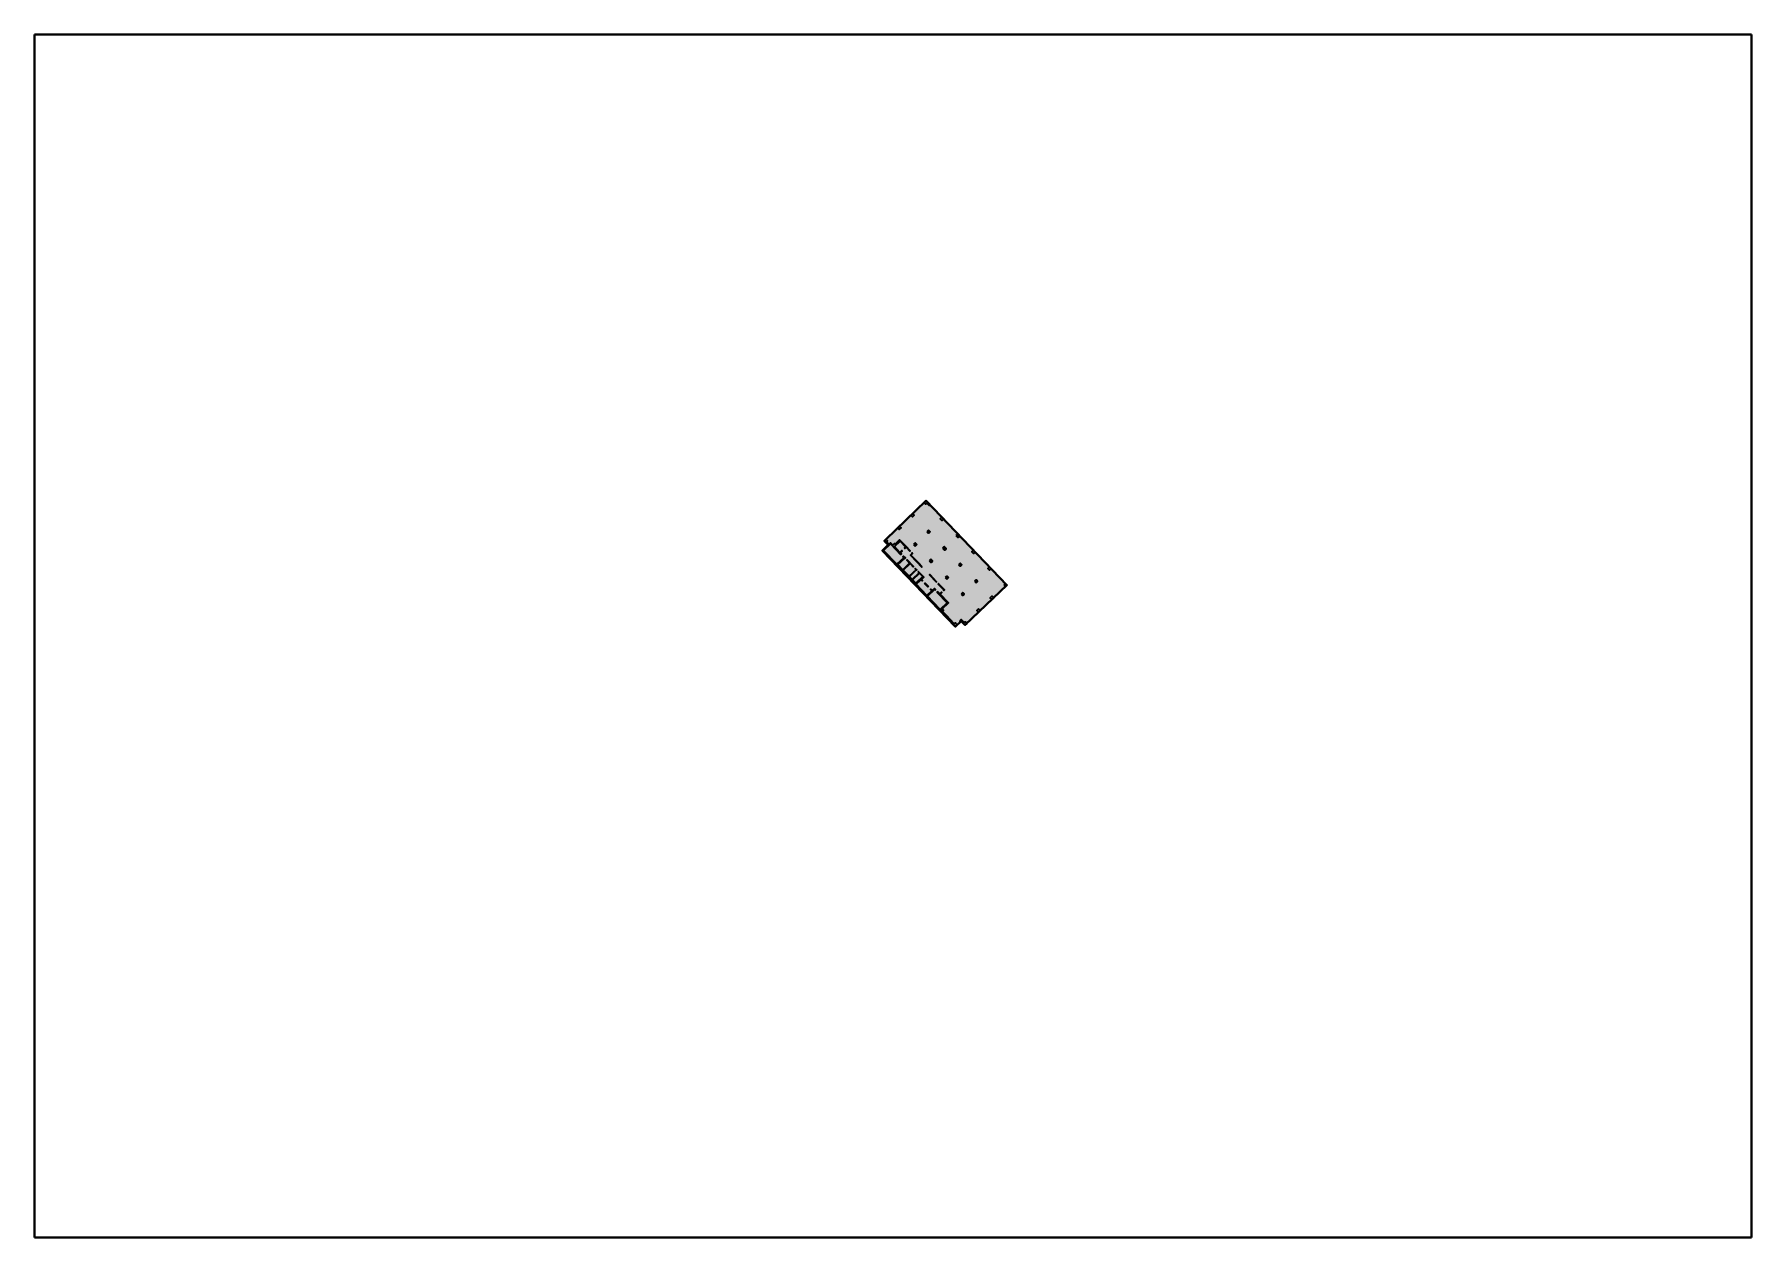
# Model space of a CAD drawing. Extents: x 65572 to 72871, y 30718 to 33858.
# Drawn here: x 69033 to 71417, y 31322 to 32993 of the extents above; entities that cross this region are included whole.
import ezdxf

# ---------------------------------------------------------------- set-up
doc = ezdxf.new("R2010")
doc.units = 0
doc.header["$LTSCALE"] = 0.5
doc.header["$MEASUREMENT"] = 0
doc.linetypes.add('HIDDEN', pattern=[0.375, 0.25, -0.125])
doc.layers.get('DEFPOINTS').update_dxf_attribs({"linetype": 'CONTINUOUS', "lineweight": 5})
doc.layers.add('Demolished', color=7, linetype='HIDDEN', lineweight=5, true_color=0xfa0000)
for name, color, linetype, lineweight in [('Hatches', 8, 'CONTINUOUS', 5), ('Structure', 7, 'CONTINUOUS', 40), ('Walls', 7, 'CONTINUOUS', 35)]:
    doc.layers.add(name, color=color, linetype=linetype, lineweight=lineweight)
picture_1 = doc.add_image_def('image2.png', size_in_pixel=(1484, 1040))

msp = doc.modelspace()

# ---------------------------------------------------------------- hatches: boundary and pattern name
at = {"layer": 'Hatches', "true_color": 0x878787}
msp.add_hatch(color=252, dxfattribs=at).paths.add_polyline_path([(70215.096601, 32291.490171), (70270.749005, 32344.89067), (70271.246016, 32344.880406), (70383.327996, 32228.071916), (70325.508905, 32172.592402), (70325.011893, 32172.602665), (70319.819625, 32178.013892), (70311.958751, 32170.416969), (70311.461739, 32170.427232), (70210.503134, 32275.643273), (70210.514538, 32276.195508), (70218.374272, 32283.737208), (70213.173287, 32289.157518), (70213.18355, 32289.65453)])

# ---------------------------------------------------------------- linework, layer by layer
at = {"layer": 'DEFPOINTS', "color": 7, "lineweight": 0}
for p, q in [((70238.930877, 32249.647136), (70238.930877, 32249.647136)), ((70238.930877, 32249.647136), (70238.930877, 32249.647136)), ((70238.930877, 32249.647136), (70238.930877, 32249.647136)), ((70238.930877, 32249.647136), (70238.930877, 32249.647136)), ((70238.930877, 32249.647136), (70238.930877, 32249.647136)), ((70238.930877, 32249.647136), (70238.930877, 32249.647136)), ((70238.930877, 32249.647136), (70238.930877, 32249.647136)), ((70238.930877, 32249.647136), (70238.930877, 32249.647136)), ((70238.930877, 32249.647136), (70238.930877, 32249.647136)), ((70238.930877, 32249.647136), (70238.930877, 32249.647136)), ((70239.581, 32248.969597), (70239.581, 32248.969597)), ((70239.581, 32248.969597), (70239.581, 32248.969597)), ((70239.581, 32248.969597), (70239.581, 32248.969597)), ((70239.581, 32248.969597), (70239.581, 32248.969597)), ((70239.581, 32248.969597), (70239.581, 32248.969597)), ((70239.581, 32248.969597), (70239.581, 32248.969597)), ((70239.581, 32248.969597), (70239.581, 32248.969597)), ((70239.581, 32248.969597), (70239.581, 32248.969597)), ((70239.581, 32248.969597), (70239.581, 32248.969597)), ((70239.581, 32248.969597), (70239.581, 32248.969597)), ((70241.322191, 32251.941688), (70241.322191, 32251.941688)), ((70241.322191, 32251.941688), (70241.322191, 32251.941688)), ((70241.322191, 32251.941688), (70241.322191, 32251.941688)), ((70241.322191, 32251.941688), (70241.322191, 32251.941688)), ((70241.322191, 32251.941688), (70241.322191, 32251.941688)), ((70241.322191, 32251.941688), (70241.322191, 32251.941688)), ((70241.322191, 32251.941688), (70241.322191, 32251.941688)), ((70241.322191, 32251.941688), (70241.322191, 32251.941688)), ((70241.322191, 32251.941688), (70241.322191, 32251.941688)), ((70241.322191, 32251.941688), (70241.322191, 32251.941688)), ((70241.625449, 32252.232675), (70241.625449, 32252.232675)), ((70241.625449, 32252.232675), (70241.625449, 32252.232675)), ((70241.625449, 32252.232675), (70241.625449, 32252.232675)), ((70241.625449, 32252.232675), (70241.625449, 32252.232675)), ((70241.625449, 32252.232675), (70241.625449, 32252.232675)), ((70241.625449, 32252.232675), (70241.625449, 32252.232675)), ((70241.625449, 32252.232675), (70241.625449, 32252.232675)), ((70241.625449, 32252.232675), (70241.625449, 32252.232675)), ((70241.625449, 32252.232675), (70241.625449, 32252.232675)), ((70241.625449, 32252.232675), (70241.625449, 32252.232675)), ((70241.972314, 32251.264149), (70241.972314, 32251.264149)), ((70241.972314, 32251.264149), (70241.972314, 32251.264149)), ((70241.972314, 32251.264149), (70241.972314, 32251.264149)), ((70241.972314, 32251.264149), (70241.972314, 32251.264149)), ((70241.972314, 32251.264149), (70241.972314, 32251.264149)), ((70241.972314, 32251.264149), (70241.972314, 32251.264149)), ((70241.972314, 32251.264149), (70241.972314, 32251.264149)), ((70241.972314, 32251.264149), (70241.972314, 32251.264149)), ((70241.972314, 32251.264149), (70241.972314, 32251.264149)), ((70241.972314, 32251.264149), (70241.972314, 32251.264149)), ((70242.331011, 32251.608332), (70242.331011, 32251.608332)), ((70242.331011, 32251.608332), (70242.331011, 32251.608332)), ((70242.331011, 32251.608332), (70242.331011, 32251.608332)), ((70242.331011, 32251.608332), (70242.331011, 32251.608332)), ((70242.331011, 32251.608332), (70242.331011, 32251.608332)), ((70242.331011, 32251.608332), (70242.331011, 32251.608332)), ((70242.331011, 32251.608332), (70242.331011, 32251.608332)), ((70242.331011, 32251.608332), (70242.331011, 32251.608332)), ((70242.331011, 32251.608332), (70242.331011, 32251.608332)), ((70242.331011, 32251.608332), (70242.331011, 32251.608332))]:
    msp.add_line(p, q, dxfattribs=at)
at = {"layer": 'Demolished'}
msp.add_line((70296.196008, 32281.353357), (70295.797456, 32280.970931), dxfattribs=at)
at = {"layer": 'Structure'}
for p, q in [((70290.901645, 32192.862919), (70292.814696, 32194.69856)), ((70290.901645, 32192.862919), (70292.737286, 32190.949868)), ((70292.737286, 32190.949868), (70294.650337, 32192.785509)), ((70292.814696, 32194.69856), (70294.650337, 32192.785509))]:
    msp.add_line(p, q, dxfattribs=at)
for points in [[(70215.096601, 32291.490171), (70270.749005, 32344.89067), (70271.246016, 32344.880406), (70383.327996, 32228.071916), (70325.508905, 32172.592402), (70325.011893, 32172.602665), (70319.819625, 32178.013892), (70311.958751, 32170.416969), (70311.461739, 32170.427232), (70210.503134, 32275.643273), (70210.514538, 32276.195508), (70218.374272, 32283.737208), (70213.173287, 32289.157518), (70213.18355, 32289.65453)], [(70272.546434, 32302.17087), (70274.459485, 32304.006511), (70276.295127, 32302.093461), (70274.382076, 32300.257819)], [(70313.02194, 32296.886046), (70314.994774, 32298.779051), (70317.442296, 32296.228317), (70315.469462, 32294.335311)], [(70254.053608, 32284.426333), (70255.966659, 32286.261975), (70257.802301, 32284.348924), (70255.88925, 32282.513282)], [(70294.203247, 32279.44123), (70296.196008, 32281.353357), (70298.872986, 32278.563491), (70296.880224, 32276.651364)], [(70275.813611, 32261.748709), (70277.726662, 32263.584351), (70279.830001, 32261.392313), (70277.91695, 32259.556671)], [(70298.109009, 32238.513111), (70300.02206, 32240.348753), (70301.857702, 32238.435702), (70299.944651, 32236.60006)], [(70316.601835, 32256.257648), (70318.514886, 32258.093289), (70320.350527, 32256.180238), (70318.437476, 32254.344597)], [(70320.13671, 32215.5565), (70322.089616, 32217.430384), (70323.925257, 32215.517333), (70321.972351, 32213.643449)], [(70338.629535, 32233.301036), (70340.622296, 32235.213163), (70342.457938, 32233.300112), (70340.465177, 32231.387986)], [(70379.725389, 32228.08771), (70381.160178, 32229.464442), (70382.536909, 32228.029653), (70381.102121, 32226.652922)]]:
    msp.add_lwpolyline(points, close=True, dxfattribs=at)
at = {"layer": 'Walls'}
for p, q in [((70346.098971, 32192.83648), (70345.754788, 32193.195177)), ((70327.432219, 32174.925055), (70327.088036, 32175.283752))]:
    msp.add_line(p, q, dxfattribs=at)
for points in [[(70275.528131, 32338.473995), (70276.245525, 32339.162361), (70276.255788, 32339.659372), (70271.246016, 32344.880406), (70270.749005, 32344.89067), (70268.835954, 32343.055028), (70268.825691, 32342.558017), (70270.814303, 32340.485545), (70272.263596, 32341.876195)], [(70252.256179, 32327.146133), (70252.75319, 32327.13587), (70254.741802, 32325.063398), (70252.321477, 32322.741008), (70250.332865, 32324.81348), (70250.343128, 32325.310491)], [(70295.031326, 32319.58436), (70292.958854, 32317.595748), (70290.636465, 32320.016073), (70292.708936, 32322.004685), (70293.205948, 32321.994422), (70295.041589, 32320.081371)], [(70299.334693, 32185.778632), (70293.971177, 32191.368327), (70295.431315, 32192.769382), (70293.453108, 32194.831011), (70302.195909, 32203.220045), (70290.436329, 32215.475527), (70292.867498, 32217.808322), (70292.485073, 32218.206874), (70290.053904, 32215.874079), (70287.204835, 32218.843294), (70286.487441, 32218.154928), (70286.640411, 32217.995507), (70286.401279, 32217.766052), (70300.225956, 32203.358387), (70290.660701, 32194.180179), (70272.99265, 32212.593294), (70282.557905, 32221.771502), (70283.035936, 32221.273312), (70283.275068, 32221.502767), (70283.428038, 32221.343346), (70284.145432, 32222.031712), (70282.806943, 32223.426645), (70279.698235, 32220.443727), (70277.671381, 32222.556054), (70277.033697, 32221.944174), (70278.869339, 32220.031123), (70272.173661, 32213.606377), (70257.297315, 32229.11006), (70263.992993, 32235.534806), (70265.484452, 32233.980452), (70266.122135, 32234.592333), (70264.764525, 32236.007194), (70267.873233, 32238.990111), (70260.530666, 32246.642315), (70260.132114, 32246.25989), (70261.374996, 32244.964595), (70251.769887, 32235.748144), (70247.869148, 32239.813377), (70257.474258, 32249.029828), (70257.684592, 32248.810624), (70258.083144, 32249.19305), (70256.113653, 32251.245594), (70255.715101, 32250.863168), (70257.091832, 32249.42838), (70247.486723, 32240.211929), (70239.321941, 32248.72102), (70248.927051, 32257.937471), (70253.267579, 32253.413903), (70253.666131, 32253.796328), (70244.717378, 32263.122452), (70244.318826, 32262.740026), (70248.276928, 32258.61501), (70238.671818, 32249.398559), (70231.960253, 32256.393152), (70241.565363, 32265.609603), (70241.871303, 32265.290761), (70242.269856, 32265.673186), (70239.822333, 32268.223921), (70239.104939, 32267.535555), (70239.257909, 32267.376134), (70239.018778, 32267.146679), (70240.089569, 32266.030733), (70230.524314, 32256.852524), (70212.014927, 32276.142454), (70221.580182, 32285.320663), (70235.653435, 32270.653939), (70235.892566, 32270.883394), (70236.045536, 32270.723973), (70236.762931, 32271.412339), (70235.386199, 32272.847127), (70237.917006, 32275.275528), (70237.305126, 32275.913212), (70234.774319, 32273.484811), (70227.049327, 32281.535567), (70234.900806, 32289.069346), (70242.625799, 32281.01859), (70241.131227, 32279.584495), (70241.743108, 32278.946812), (70243.47681, 32280.610362), (70248.524825, 32275.349472), (70248.923377, 32275.731897), (70243.875363, 32280.992787), (70234.372093, 32290.896811), (70228.254315, 32285.026582), (70227.412979, 32285.903397), (70224.941955, 32283.53236), (70221.825189, 32286.780561), (70219.573368, 32284.619858), (70216.227147, 32288.10719), (70217.582224, 32289.407436), (70215.593612, 32291.479908), (70215.096601, 32291.490171), (70213.18355, 32289.65453), (70213.173287, 32289.157518), (70218.374272, 32283.737208), (70210.514538, 32276.195508), (70210.503134, 32275.643273), (70311.461739, 32170.427232), (70311.958751, 32170.416969), (70313.871801, 32172.252611), (70313.882065, 32172.749622), (70311.311894, 32175.428176), (70310.24689, 32174.406266), (70299.717118, 32185.380079)], [(70231.850303, 32307.565955), (70231.84004, 32307.068944), (70233.828651, 32304.996472), (70236.248977, 32307.318862), (70234.260365, 32309.391334), (70233.763354, 32309.401597)], [(70265.694319, 32253.387236), (70260.799275, 32258.488705), (70250.010522, 32269.732422), (70252.441691, 32272.065216), (70251.67684, 32272.862321), (70251.278288, 32272.479895), (70251.660713, 32272.081343), (70249.229544, 32269.748549), (70265.295767, 32253.004811)], [(70337.261348, 32276.0812), (70339.09699, 32274.168149), (70339.086727, 32273.671138), (70337.014255, 32271.682526), (70334.691865, 32274.102851), (70336.764337, 32276.091463)], [(70252.152312, 32235.349592), (70261.757422, 32244.566043), (70266.346526, 32239.783415), (70256.741416, 32230.566964)], [(70358.792038, 32253.134852), (70359.289049, 32253.124589), (70361.12469, 32251.211538), (70361.114427, 32250.714527), (70359.041956, 32248.725915), (70356.719566, 32251.14624)], [(70269.07925, 32230.234061), (70269.716934, 32230.845942), (70274.076583, 32226.302446), (70273.438899, 32225.690565)], [(70343.97651, 32195.048445), (70341.556185, 32192.726056), (70343.678646, 32190.514091), (70344.175657, 32190.503827), (70346.088708, 32192.339469), (70346.098971, 32192.83648)], [(70325.508905, 32172.592402), (70325.011893, 32172.602665), (70319.819625, 32178.013892), (70319.096369, 32177.319902), (70318.599358, 32177.330165), (70317.86052, 32178.10016), (70319.953359, 32180.108316), (70324.005379, 32175.885421), (70325.309758, 32177.13702), (70327.432219, 32174.925055), (70327.421956, 32174.428044)]]:
    msp.add_lwpolyline(points, close=True, dxfattribs=at)
for points in [[(70276.86114, 32241.74951), (70276.096289, 32242.546614), (70275.697737, 32242.164189), (70285.090637, 32232.375189), (70285.48919, 32232.757614), (70276.5552, 32242.068352)], [(70288.341253, 32228.987494), (70295.713346, 32221.304519), (70295.354649, 32220.960337), (70295.737074, 32220.561784), (70296.494324, 32221.288392), (70289.313443, 32228.772091), (70288.548593, 32229.569196), (70288.242652, 32229.888038), (70287.8441, 32229.505612), (70288.914891, 32228.389666)], [(70364.591797, 32210.581017), (70364.581533, 32210.084006), (70362.668482, 32208.248364), (70362.171471, 32208.258627), (70360.049011, 32210.470592), (70362.469336, 32212.792982), (70364.591797, 32210.581017), (70364.247614, 32210.939714)]]:
    msp.add_lwpolyline(points, dxfattribs=at)

# ---------------------------------------------------------------- pictures from other files: only their frames are drawn
at = {"layer": 'Structure'}
image = msp.add_image(picture_1, insert=(69032.834221, 31321.739181), size_in_units=(2384.605678, 1671.152227), dxfattribs=at)
image.dxf.flags = 7

doc.saveas('drawing.dxf')
